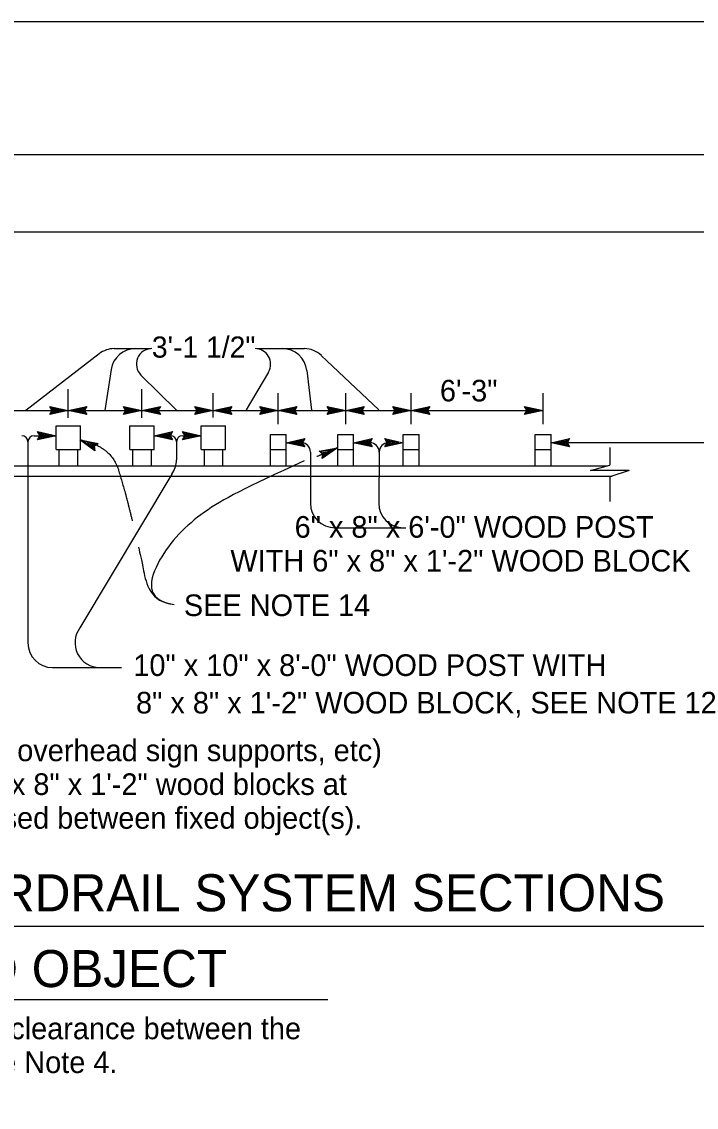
# Model space of a CAD drawing. Extents: x -893 to 867, y -474 to 712.
# Drawn here: x 150.3 to 368.9, y 360.4 to 712 of the extents above; entities that cross this region are included whole.
import ezdxf

# ---------------------------------------------------------------- set-up
doc = ezdxf.new("R2010")
doc.units = 0
for name, color, linetype in [('10 Sheet Format', 7, 'Continuous'), ('56 Stage 3 Anno', 7, 'Continuous'), ('57 Undefined', 7, 'Continuous'), ('60 Nongeo Data', 7, 'Continuous')]:
    doc.layers.add(name, color=color, linetype=linetype)

msp = doc.modelspace()

# ---------------------------------------------------------------- linework, layer by layer
at = {"layer": '10 Sheet Format'}
msp.add_line((-813.45, 643.96), (811.55, 643.96), dxfattribs=at)
for points in [[(-893.45, -474.04), (866.55, -474.04), (866.55, 711.96), (-893.45, 711.96)], [(-863.43, 668.96), (836.57, 668.96), (836.57, -431.04), (-863.43, -431.04)], [(-863.43, 668.96), (836.57, 668.96), (836.57, -431.04), (-863.43, -431.04)]]:
    msp.add_lwpolyline(points, close=True, dxfattribs=at)
at = {"layer": '56 Stage 3 Anno'}
for p, q in [((180.35, 606.09), (192.06, 606.09)), ((226.54, 606.09), (241.92, 606.09)), ((175.45, 604.42), (151.71, 586.07)), ((247.41, 603.91), (266.06, 586.3)), ((179.3, 599.32), (177.24, 586.07)), ((230.29, 598.53), (223.01, 586.3)), ((242.73, 599.01), (244.21, 586.21)), ((188.98, 597.54), (200.45, 586.17)), ((165.42, 583.66), (165.42, 592.97)), ((189.3, 583.66), (189.3, 592.97)), ((212.42, 583.75), (212.42, 591.63)), ((233.48, 581.64), (233.48, 591.63)), ((255.3, 581.64), (255.3, 591.63)), ((276.52, 581.64), (276.52, 591.63)), ((319.25, 581.64), (319.25, 591.63)), ((160.22, 586.07), (159.42, 587.41)), ((159.42, 587.41), (159.42, 587.41)), ((159.42, 587.41), (165.42, 586.07)), ((159.64, 587.05), (164.04, 586.07)), ((165.42, 586.07), (171.42, 587.4)), ((166.81, 586.07), (171.19, 587.04)), ((171.42, 587.4), (170.62, 586.07)), ((171.42, 587.4), (171.42, 587.4)), ((184.1, 586.07), (183.3, 587.41)), ((183.3, 587.41), (183.3, 587.41)), ((183.3, 587.41), (189.3, 586.07)), ((183.51, 587.05), (187.92, 586.07)), ((189.3, 586.07), (195.3, 587.4)), ((190.69, 586.07), (195.06, 587.04)), ((195.3, 587.4), (194.5, 586.07)), ((195.3, 587.4), (195.3, 587.4)), ((207.22, 586.07), (206.42, 587.41)), ((206.42, 587.41), (206.42, 587.41)), ((206.42, 587.41), (212.42, 586.07)), ((206.63, 587.05), (211.04, 586.07)), ((212.42, 586.07), (218.42, 587.4)), ((213.81, 586.07), (218.18, 587.04)), ((218.42, 587.4), (217.62, 586.07)), ((218.42, 587.4), (218.42, 587.4)), ((228.28, 586.07), (227.48, 587.41)), ((227.48, 587.41), (227.48, 587.41)), ((227.48, 587.41), (233.48, 586.07)), ((227.7, 587.05), (232.1, 586.07)), ((233.48, 586.07), (239.48, 587.4)), ((234.87, 586.07), (239.25, 587.04)), ((239.48, 587.4), (238.68, 586.07)), ((239.48, 587.4), (239.48, 587.4)), ((250.1, 586.07), (249.3, 587.41)), ((249.3, 587.41), (249.3, 587.41)), ((249.3, 587.41), (255.3, 586.07)), ((249.52, 587.05), (253.92, 586.07)), ((255.3, 586.07), (261.3, 587.4)), ((256.69, 586.07), (261.06, 587.04)), ((261.3, 587.4), (260.5, 586.07)), ((261.3, 587.4), (261.3, 587.4)), ((271.32, 586.07), (270.52, 587.41)), ((270.52, 587.41), (270.52, 587.41)), ((270.52, 587.41), (276.52, 586.07)), ((270.73, 587.05), (275.14, 586.07)), ((276.52, 586.07), (282.52, 587.4)), ((277.91, 586.07), (282.28, 587.04)), ((282.52, 587.4), (281.72, 586.07)), ((282.52, 587.4), (282.52, 587.4)), ((314.05, 586.07), (313.25, 587.41)), ((313.25, 587.41), (313.25, 587.41)), ((313.25, 587.41), (319.25, 586.07)), ((313.46, 587.05), (317.87, 586.07)), ((139.44, 586.07), (165.42, 586.07)), ((165.42, 586.07), (159.42, 584.74)), ((159.42, 584.74), (160.22, 586.07)), ((159.42, 584.74), (159.42, 584.74)), ((164.03, 586.07), (159.66, 585.1)), ((162.66, 586.07), (159.83, 585.45)), ((159.87, 586.69), (162.66, 586.07)), ((160.05, 586.35), (161.28, 586.07)), ((161.28, 586.07), (160.07, 585.8)), ((165.42, 586.07), (165.42, 586.07)), ((171.42, 584.73), (165.42, 586.07)), ((165.42, 586.07), (165.42, 586.07)), ((165.42, 586.07), (189.3, 586.07)), ((171.21, 585.09), (166.8, 586.07)), ((168.18, 586.07), (171.01, 586.69)), ((170.97, 585.44), (168.18, 586.07)), ((169.57, 586.07), (170.77, 586.33)), ((170.8, 585.79), (169.57, 586.07)), ((170.62, 586.07), (171.42, 584.73)), ((171.42, 584.73), (171.42, 584.73)), ((189.3, 586.07), (183.3, 584.74)), ((183.3, 584.74), (184.1, 586.07)), ((183.3, 584.74), (183.3, 584.74)), ((187.9, 586.07), (183.53, 585.1)), ((186.53, 586.07), (183.71, 585.45)), ((183.75, 586.69), (186.53, 586.07)), ((183.92, 586.35), (185.15, 586.07)), ((185.15, 586.07), (183.94, 585.8)), ((189.3, 586.07), (189.3, 586.07)), ((195.3, 584.73), (189.3, 586.07)), ((189.3, 586.07), (189.3, 586.07)), ((189.3, 586.07), (212.42, 586.07)), ((195.08, 585.09), (190.68, 586.07)), ((192.06, 586.07), (194.88, 586.69)), ((194.85, 585.44), (192.06, 586.07)), ((193.44, 586.07), (194.65, 586.33)), ((194.67, 585.79), (193.44, 586.07)), ((194.5, 586.07), (195.3, 584.73)), ((195.3, 584.73), (195.3, 584.73)), ((212.42, 586.07), (206.42, 584.74)), ((206.42, 584.74), (207.22, 586.07)), ((206.42, 584.74), (206.42, 584.74)), ((211.03, 586.07), (206.65, 585.1)), ((209.65, 586.07), (206.83, 585.45)), ((206.87, 586.69), (209.65, 586.07)), ((207.04, 586.35), (208.27, 586.07)), ((208.27, 586.07), (207.06, 585.8)), ((212.42, 586.07), (212.42, 586.07)), ((218.42, 584.73), (212.42, 586.07)), ((212.42, 586.07), (212.42, 586.07)), ((212.42, 586.07), (233.48, 586.07)), ((218.2, 585.09), (213.8, 586.07)), ((215.18, 586.07), (218.01, 586.69)), ((217.97, 585.44), (215.18, 586.07)), ((216.56, 586.07), (217.77, 586.33)), ((217.79, 585.79), (216.56, 586.07)), ((217.62, 586.07), (218.42, 584.73)), ((218.42, 584.73), (218.42, 584.73)), ((233.48, 586.07), (227.48, 584.74)), ((227.48, 584.74), (228.28, 586.07)), ((227.48, 584.74), (227.48, 584.74)), ((232.09, 586.07), (227.72, 585.1)), ((230.72, 586.07), (227.9, 585.45)), ((227.93, 586.69), (230.72, 586.07)), ((228.11, 586.35), (229.34, 586.07)), ((229.34, 586.07), (228.13, 585.8)), ((233.48, 586.07), (233.48, 586.07)), ((239.48, 584.73), (233.48, 586.07)), ((233.48, 586.07), (233.48, 586.07)), ((233.48, 586.07), (255.3, 586.07)), ((239.27, 585.09), (234.86, 586.07)), ((236.25, 586.07), (239.07, 586.69)), ((239.03, 585.44), (236.25, 586.07)), ((237.63, 586.07), (238.84, 586.33)), ((238.86, 585.79), (237.63, 586.07)), ((238.68, 586.07), (239.48, 584.73)), ((239.48, 584.73), (239.48, 584.73)), ((255.3, 586.07), (249.3, 584.74)), ((249.3, 584.74), (250.1, 586.07)), ((249.3, 584.74), (249.3, 584.74)), ((253.91, 586.07), (249.53, 585.1)), ((252.54, 586.07), (249.71, 585.45)), ((249.75, 586.69), (252.54, 586.07)), ((249.93, 586.35), (251.16, 586.07)), ((251.16, 586.07), (249.95, 585.8)), ((255.3, 586.07), (255.3, 586.07)), ((261.3, 584.73), (255.3, 586.07)), ((255.3, 586.07), (255.3, 586.07)), ((255.3, 586.07), (276.52, 586.07)), ((261.08, 585.09), (256.68, 586.07)), ((258.06, 586.07), (260.89, 586.69)), ((260.85, 585.44), (258.06, 586.07)), ((259.44, 586.07), (260.65, 586.33)), ((260.67, 585.79), (259.44, 586.07)), ((260.5, 586.07), (261.3, 584.73)), ((261.3, 584.73), (261.3, 584.73)), ((276.52, 586.07), (270.52, 584.74)), ((270.52, 584.74), (271.32, 586.07)), ((270.52, 584.74), (270.52, 584.74)), ((275.12, 586.07), (270.75, 585.1)), ((273.75, 586.07), (270.93, 585.45)), ((270.97, 586.69), (273.75, 586.07)), ((271.14, 586.35), (272.37, 586.07)), ((272.37, 586.07), (271.16, 585.8)), ((276.52, 586.07), (276.52, 586.07)), ((282.52, 584.73), (276.52, 586.07)), ((276.52, 586.07), (276.52, 586.07)), ((276.52, 586.07), (319.25, 586.07)), ((282.3, 585.09), (277.9, 586.07)), ((279.28, 586.07), (282.1, 586.69)), ((282.07, 585.44), (279.28, 586.07)), ((280.66, 586.07), (281.87, 586.33)), ((281.89, 585.79), (280.66, 586.07)), ((281.72, 586.07), (282.52, 584.73)), ((282.52, 584.73), (282.52, 584.73)), ((319.25, 586.07), (313.25, 584.74)), ((313.25, 584.74), (314.05, 586.07)), ((313.25, 584.74), (313.25, 584.74)), ((317.85, 586.07), (313.48, 585.1)), ((316.48, 586.07), (313.66, 585.45)), ((313.7, 586.69), (316.48, 586.07)), ((313.87, 586.35), (315.1, 586.07)), ((315.1, 586.07), (313.89, 585.8)), ((319.25, 586.07), (319.25, 586.07)), ((154.35, 577.91), (161.32, 577.91)), ((156.28, 577.91), (155.48, 579.25)), ((155.48, 579.25), (155.48, 579.25)), ((155.48, 579.25), (161.48, 577.91)), ((161.48, 577.91), (155.48, 576.58)), ((155.48, 576.58), (156.28, 577.91)), ((155.48, 576.58), (155.48, 576.58)), ((155.7, 578.89), (160.1, 577.91)), ((160.09, 577.9), (155.72, 576.94)), ((158.72, 577.91), (155.9, 577.28)), ((155.94, 578.53), (158.72, 577.91)), ((156.11, 578.18), (157.34, 577.91)), ((157.34, 577.91), (156.13, 577.64)), ((161.48, 577.91), (161.48, 577.91)), ((193.23, 577.91), (199.23, 579.24)), ((193.23, 577.91), (198.5, 577.91)), ((199.23, 576.57), (193.23, 577.91)), ((193.23, 577.91), (193.23, 577.91)), ((199.02, 576.92), (194.61, 577.91)), ((194.62, 577.91), (199, 578.88)), ((196, 577.9), (198.82, 578.53)), ((198.78, 577.28), (196, 577.9)), ((197.38, 577.9), (198.59, 578.17)), ((198.61, 577.63), (197.38, 577.9)), ((199.23, 579.24), (198.43, 577.91)), ((198.43, 577.91), (199.23, 576.57)), ((199.23, 579.24), (199.23, 579.24)), ((199.23, 576.57), (199.23, 576.57)), ((203.28, 577.91), (202.48, 579.25)), ((202.48, 579.25), (202.48, 579.25)), ((202.48, 579.25), (208.48, 577.91)), ((208.48, 577.91), (202.48, 576.58)), ((202.48, 576.58), (203.28, 577.91)), ((202.48, 576.58), (202.48, 576.58)), ((202.5, 577.91), (208.48, 577.91)), ((202.7, 578.89), (207.1, 577.91)), ((207.09, 577.9), (202.71, 576.94)), ((205.72, 577.91), (202.89, 577.28)), ((202.93, 578.53), (205.72, 577.91)), ((203.11, 578.18), (204.34, 577.91)), ((204.34, 577.91), (203.13, 577.64)), ((208.48, 577.91), (208.48, 577.91)), ((236.03, 575.62), (242.03, 576.95)), ((237.42, 575.63), (241.79, 576.59)), ((242.03, 576.95), (241.23, 575.62)), ((242.03, 576.95), (242.03, 576.95)), ((257.88, 575.62), (263.88, 576.95)), ((259.27, 575.63), (263.65, 576.59)), ((263.88, 576.95), (263.08, 575.62)), ((263.88, 576.95), (263.88, 576.95)), ((268.73, 575.62), (267.93, 576.96)), ((267.93, 576.96), (267.93, 576.96)), ((267.93, 576.96), (273.93, 575.62)), ((268.15, 576.61), (272.55, 575.62)), ((321.83, 575.62), (327.83, 576.95)), ((323.22, 575.63), (327.59, 576.59)), ((327.83, 576.95), (327.03, 575.62)), ((327.83, 576.95), (327.83, 576.95)), ((152.35, 575.91), (152.35, 510.83)), ((200.5, 575.91), (200.5, 570.12)), ((236.03, 575.62), (241.02, 575.62)), ((242.03, 574.28), (236.03, 575.62)), ((236.03, 575.62), (236.03, 575.62)), ((241.81, 574.64), (237.41, 575.62)), ((238.79, 575.62), (241.61, 576.25)), ((241.58, 575), (238.79, 575.62)), ((240.17, 575.62), (241.38, 575.89)), ((241.4, 575.35), (240.17, 575.62)), ((241.23, 575.62), (242.03, 574.28)), ((242.03, 574.28), (242.03, 574.28)), ((257.88, 575.62), (263.16, 575.62)), ((263.88, 574.28), (257.88, 575.62)), ((257.88, 575.62), (257.88, 575.62)), ((263.67, 574.64), (259.26, 575.62)), ((260.65, 575.62), (263.47, 576.25)), ((263.43, 575), (260.65, 575.62)), ((262.03, 575.62), (263.24, 575.89)), ((263.26, 575.35), (262.03, 575.62)), ((263.08, 575.62), (263.88, 574.28)), ((263.88, 574.28), (263.88, 574.28)), ((273.93, 575.62), (267.93, 574.29)), ((267.93, 574.29), (268.73, 575.62)), ((267.93, 574.29), (267.93, 574.29)), ((272.54, 575.62), (268.17, 574.65)), ((271.17, 575.63), (268.34, 575)), ((268.38, 576.25), (271.17, 575.63)), ((268.56, 575.9), (269.79, 575.63)), ((269.79, 575.63), (268.58, 575.36)), ((273.93, 575.62), (273.93, 575.62)), ((435.03, 575.62), (321.83, 575.62)), ((327.83, 574.28), (321.83, 575.62)), ((321.83, 575.62), (321.83, 575.62)), ((327.61, 574.64), (323.21, 575.62)), ((324.59, 575.62), (327.42, 576.25)), ((327.38, 575), (324.59, 575.62)), ((325.97, 575.62), (327.18, 575.89)), ((327.2, 575.35), (325.97, 575.62)), ((327.03, 575.62), (327.83, 574.28)), ((327.83, 574.28), (327.83, 574.28)), ((340.89, 574.13), (340.89, 568.41)), ((243.86, 572.62), (243.86, 556.1)), ((266.16, 572.62), (265.99, 556.1)), ((334.62, 566.59), (340.89, 568.41)), ((347.18, 566.59), (334.62, 566.59)), ((347.18, 566.59), (340.89, 564.55)), ((198.98, 565.43), (169.23, 515.66)), ((340.89, 564.55), (340.89, 556.57)), ((251.86, 548.1), (273.99, 548.1)), ((273.99, 548.1), (274.73, 548.1)), ((160.35, 502.83), (182.64, 502.83))]:
    msp.add_line(p, q, dxfattribs=at)
for points in [[(174.05, 572.99), (169.2, 576.61), (175.12, 575.39), (174.79, 575.16), (170.45, 576.05), (174, 573.39), (173.95, 573.8), (171.68, 575.5), (174.45, 574.92), (174.12, 574.69), (172.92, 574.94), (173.9, 574.2), (173.87, 574.52), (175.12, 575.39), (173.87, 574.52)], [(246.67, 572.89), (252.62, 574.03), (247.72, 570.48), (247.78, 570.88), (251.36, 573.48), (247.01, 572.65), (247.34, 572.41), (250.12, 572.95), (247.83, 571.28), (247.88, 571.69), (248.87, 572.41), (247.67, 572.18), (247.92, 571.99), (247.72, 570.48), (247.92, 571.99)]]:
    msp.add_lwpolyline(points, close=True, dxfattribs=at)
for centre, radius, start, end in [((180.35, 598.09), 8, 90, 127.7017), ((187.2, 598.09), 8, 90, 171.1838), ((192.5, 601.09), 5, 90, 225.2596), ((225.99, 601.09), 5, 329.2355, 90), ((234.79, 598.09), 8, 6.5764, 90), ((241.92, 598.09), 8, 46.6536, 90), ((150.35, 575.91), 2, 0, 90), ((154.35, 575.91), 2, 90, 180), ((198.5, 575.91), 2, 0, 90), ((202.5, 575.91), 2, 90, 180), ((240.94, 572.71), 2.92, 358.3861, 88.3861), ((263.16, 572.62), 3, 0, 90), ((269.16, 572.62), 3, 90, 180), ((192.5, 570.12), 8, 324.1382, 0), ((251.86, 556.1), 8, 180, 270), ((273.99, 556.1), 8, 180, 270), ((175.61, 510.83), 8, 142.9196, 270), ((160.35, 510.83), 8, 180, 270)]:
    msp.add_arc(centre, radius, start, end, dxfattribs=at)
for points, degree in [([(169.2, 576.61), (179.27, 574.63), (184.06, 559.16), (186.15, 550.37)], 2), ([(252.62, 574.03), (250.24, 573), (248.02, 572.03), (245.93, 571.12)], 2), ([(241.83, 569.76), (222.61, 560.88), (208.58, 554.01), (193.36, 538.46), (189.92, 524.59), (199.79, 523.27)], 3), ([(188.19, 541.78), (188.71, 539.57), (189.44, 536.45), (191.83, 523.96), (199.79, 523.27)], 3)]:
    msp.add_open_spline(points, degree=degree, dxfattribs=at)
at = {"layer": '57 Undefined'}
for p, q in [((-112.98, 419.13), (433.8, 419.13)), ((61.09, 395.36), (249.56, 395.36))]:
    msp.add_line(p, q, dxfattribs=at)
at = {"layer": '60 Nongeo Data'}
for p, q in [((161.48, 581.09), (169.36, 581.09)), ((161.48, 573.46), (161.48, 581.09)), ((169.36, 573.46), (169.36, 581.09)), ((185.36, 581.09), (193.23, 581.09)), ((185.36, 573.46), (185.36, 581.09)), ((193.23, 573.46), (193.23, 581.09)), ((208.48, 573.46), (208.48, 581.09)), ((208.48, 581.09), (216.35, 581.09)), ((216.35, 573.46), (216.35, 581.09)), ((230.9, 568.18), (230.9, 578.28)), ((236.07, 568.18), (236.07, 578.28)), ((252.72, 578.28), (257.88, 578.28)), ((252.72, 568.18), (252.72, 578.28)), ((257.88, 568.18), (257.88, 578.28)), ((273.93, 578.28), (279.1, 578.28)), ((273.93, 568.18), (273.93, 578.28)), ((279.1, 568.18), (279.1, 578.28)), ((316.66, 578.28), (321.83, 578.28)), ((316.66, 568.18), (316.66, 578.28)), ((321.83, 568.18), (321.83, 578.28)), ((161.48, 573.46), (169.36, 573.46)), ((162.42, 573.46), (162.42, 568.18)), ((168.43, 573.46), (168.43, 568.18)), ((185.36, 573.46), (193.23, 573.46)), ((186.29, 573.46), (186.29, 568.18)), ((192.3, 573.46), (192.3, 568.18)), ((208.48, 573.46), (216.35, 573.46)), ((209.41, 573.46), (209.41, 568.18)), ((215.42, 573.46), (215.42, 568.18)), ((230.9, 573.46), (236.07, 573.46)), ((252.72, 573.46), (257.88, 573.46)), ((273.93, 573.46), (279.1, 573.46)), ((316.66, 573.46), (321.83, 573.46)), ((57.32, 568.18), (340.08, 568.18)), ((58.84, 564.79), (341.6, 564.79))]:
    msp.add_line(p, q, dxfattribs=at)
msp.add_lwpolyline([(230.9, 578.28), (236.07, 578.28)], dxfattribs=at)

# ---------------------------------------------------------------- texts
at = {"layer": '57 Undefined'}
for s, height, p in [('3\'-1 1/2"', 6.853, (192.52, 603.18)), ('6\'-3"', 7, (285.83, 589)), ('         6" x 8" x 6\'-0" WOOD POST', 7, (215.35, 544.87)), (' WITH 6" x 8" x 1\'-2" WOOD BLOCK', 7, (215.35, 533.93)), ('SEE NOTE 14', 7, (202.89, 519.5)), ('10" x 10" x 8\'-0" WOOD POST WITH', 7, (186.51, 500.11)), ('8" x 8" x 1\'-2" WOOD BLOCK, SEE NOTE 12', 7, (187.38, 487.96)), ('For a series of fixed objects (bridge columns, overhead sign supports, etc)', 7, (-39.95, 472.52)), ('additional 10" x 10" x 8\'-0" wood post with 8" x 8" x 1\'-2" wood blocks at', 7, (-39.95, 461.58)), ('3\'-1 1/2" center to center spacing are to be used between fixed object(s).', 7, (-39.95, 450.64)), ('STRENGTHENED MIDWEST GUARDRAIL SYSTEM SECTIONS', 12, (-109.34, 423.91)), ('FOR FIXED OBJECT', 12, (63.55, 399.36)), ('Use strengthened MGS sections with layout Types 16F or 16G where minimum clearance between the', 7, (-184.24, 382.48)), ('back of post and the fixed object(s) is less than 3\'-0", but not less than 1\'-0". See Note 4.', 7, (-184.24, 371.54))]:
    msp.add_text(s, height=height, dxfattribs=at).set_placement(p)

doc.saveas('drawing.dxf')
